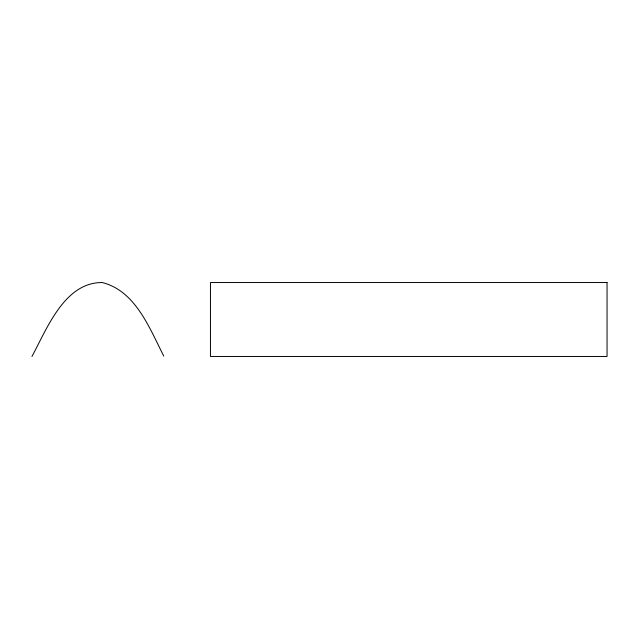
<?xml version="1.0" encoding="UTF-8"?>
<svg xmlns="http://www.w3.org/2000/svg" width="639" height="639" viewBox="0 0 639 639"><rect width="100%" height="100%" fill="white"/><g stroke="black" fill="none" stroke-linecap="round" stroke-linejoin="round"><path stroke-width="0.96" d="M31.95 356.466C46.911 328.893 64.371 282.366 102.152 282.534C135.62 290.809 149.614 328.486 163.776 356.075M607.05 282.534L210.455 282.534L210.455 356.466L607.05 356.466L607.05 282.534"/></g></svg>
